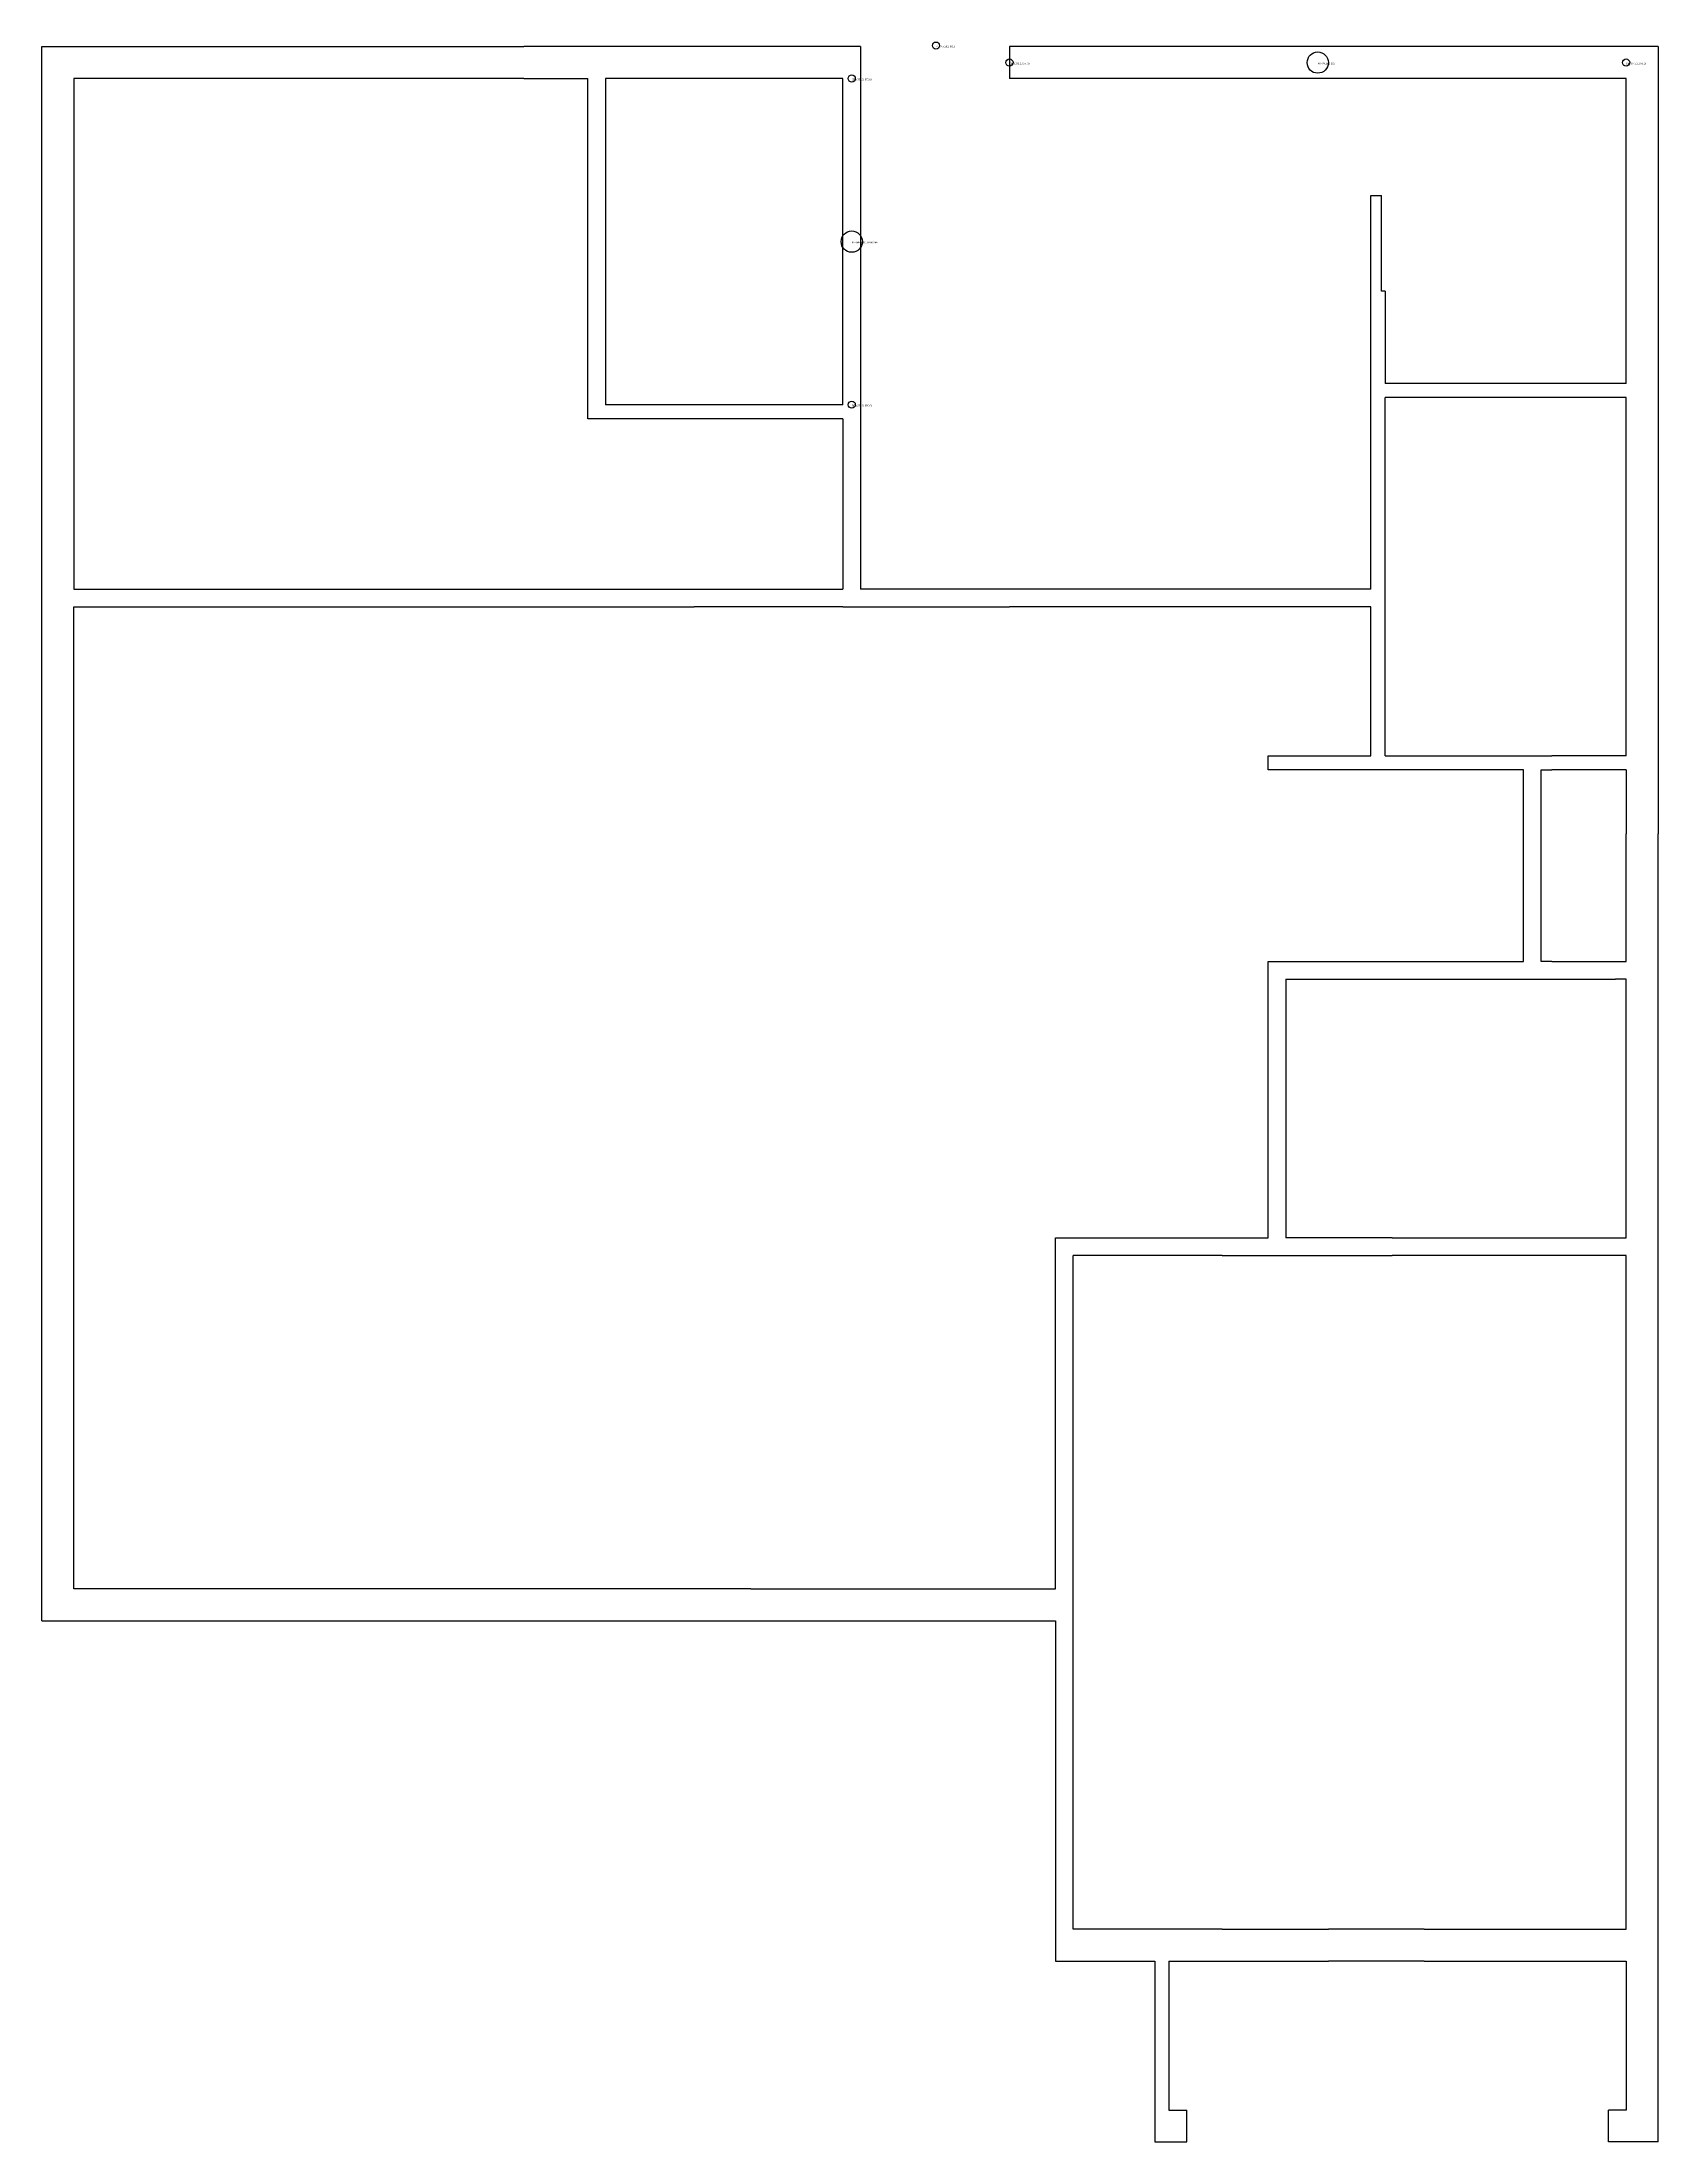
# Model space of a CAD drawing. Header units: metres. Extents: x 328 to 784, y 390 to 982.
import ezdxf

# ---------------------------------------------------------------- set-up
doc = ezdxf.new("R2010")
doc.units = ezdxf.units.M

msp = doc.modelspace()

# ---------------------------------------------------------------- linework, layer by layer
for p, q in [((328, 537), (328, 981)), ((328, 981), (464, 981)), ((482, 981), (464, 981)), ((487, 981), (482, 981)), ((505, 981), (487, 981)), ((559, 981), (505, 981)), ((559, 981), (559, 828)), ((784, 981), (601, 981)), ((601, 981), (601, 972)), ((784, 981), (784, 759)), ((464, 972), (337, 972)), ((337, 972), (337, 828)), ((464, 972), (482, 972)), ((482, 876), (482, 972)), ((505, 972), (487, 972)), ((487, 972), (487, 880)), ((554, 972), (505, 972)), ((554, 880), (554, 972)), ((775, 972), (601, 972)), ((775, 886), (775, 972)), ((703, 912), (703, 939)), ((703, 939), (706, 939)), ((706, 912), (706, 939)), ((703, 828), (703, 912)), ((707, 912), (706, 912)), ((707, 912), (707, 886)), ((737, 886), (707, 886)), ((775, 886), (737, 886)), ((517, 880), (487, 880)), ((554, 880), (517, 880)), ((737, 882), (707, 882)), ((707, 781), (707, 882)), ((775, 882), (737, 882)), ((775, 781), (775, 882)), ((487, 876), (482, 876)), ((517, 876), (487, 876)), ((554, 876), (517, 876)), ((554, 876), (554, 828)), ((337, 828), (512, 828)), ((512, 828), (554, 828)), ((601, 828), (559, 828)), ((703, 828), (601, 828)), ((337, 546), (337, 823)), ((337, 823), (512, 823)), ((554, 823), (512, 823)), ((554, 823), (559, 823)), ((559, 823), (601, 823)), ((703, 823), (601, 823)), ((703, 781), (703, 823)), ((674, 777), (674, 781)), ((674, 781), (703, 781)), ((746, 777), (674, 777)), ((707, 781), (754, 781)), ((746, 752), (746, 777)), ((751, 752), (751, 777)), ((751, 777), (754, 777)), ((772, 781), (754, 781)), ((772, 777), (754, 777)), ((775, 781), (772, 781)), ((775, 777), (772, 777)), ((775, 777), (775, 759)), ((775, 741), (775, 759)), ((784, 741), (784, 759)), ((746, 741), (746, 752)), ((751, 741), (751, 752)), ((746, 723), (746, 741)), ((751, 723), (751, 741)), ((775, 723), (775, 741)), ((784, 390), (784, 741)), ((674, 645), (674, 723)), ((674, 723), (746, 723)), ((754, 723), (751, 723)), ((754, 723), (772, 723)), ((772, 723), (775, 723)), ((679, 718), (754, 718)), ((679, 718), (679, 645)), ((754, 718), (772, 718)), ((775, 718), (772, 718)), ((775, 645), (775, 718)), ((614, 546), (614, 645)), ((614, 645), (619, 645)), ((619, 645), (661, 645)), ((619, 450), (619, 640)), ((661, 640), (619, 640)), ((661, 645), (674, 645)), ((661, 640), (679, 640)), ((709, 645), (679, 645)), ((679, 640), (709, 640)), ((709, 645), (775, 645)), ((775, 640), (709, 640)), ((775, 450), (775, 640)), ((528, 546), (337, 546)), ((528, 546), (558, 546)), ((558, 546), (614, 546)), ((328, 537), (528, 537)), ((528, 537), (558, 537)), ((558, 537), (614, 537)), ((614, 537), (614, 441)), ((661, 450), (619, 450)), ((661, 450), (691, 450)), ((700, 450), (691, 450)), ((718, 450), (700, 450)), ((718, 450), (775, 450)), ((614, 441), (642, 441)), ((642, 441), (642, 390)), ((646, 441), (661, 441)), ((646, 441), (646, 399)), ((661, 441), (691, 441)), ((700, 441), (691, 441)), ((718, 441), (700, 441)), ((718, 441), (775, 441)), ((775, 441), (775, 399)), ((646, 399), (651, 399)), ((651, 390), (651, 399)), ((775, 399), (770, 399)), ((770, 390), (770, 399)), ((642, 390), (651, 390)), ((784, 390), (770, 390))]:
    msp.add_line(p, q)
at = {"layer": 'debug', "color": 3}
msp.add_circle((580.26, 981.29), 1, dxfattribs=at)
at = {"layer": 'debug', "color": 2}
for centre in [(601, 976.5), (775, 976.5), (556.5, 972), (556.5, 880)]:
    msp.add_circle(centre, 1, dxfattribs=at)
at = {"layer": 'debug', "color": 5}
for centre in [(688, 976.5), (556.5, 926)]:
    msp.add_circle(centre, 3, dxfattribs=at)

# ---------------------------------------------------------------- texts
at = {"layer": 'debug', "char_height": 0.5, "attachment_point": 1}
for s, insert in [('PTFA: (580, 981)', (580.26, 981.29)), ('CP: (556.5, 972.0)', (556.5, 972)), ('CP: (601.0, 976.5)', (601, 976.5)), ('PARALLEL 193', (688, 976.5)), ('DP: (775.0, 976.5)', (775, 976.5)), ('PERPENDICULAR 248', (556.5, 926)), ('DP: (556.5, 880.0)', (556.5, 880))]:
    msp.add_mtext(s, dxfattribs=dict(at, insert=insert))

doc.saveas('drawing.dxf')
